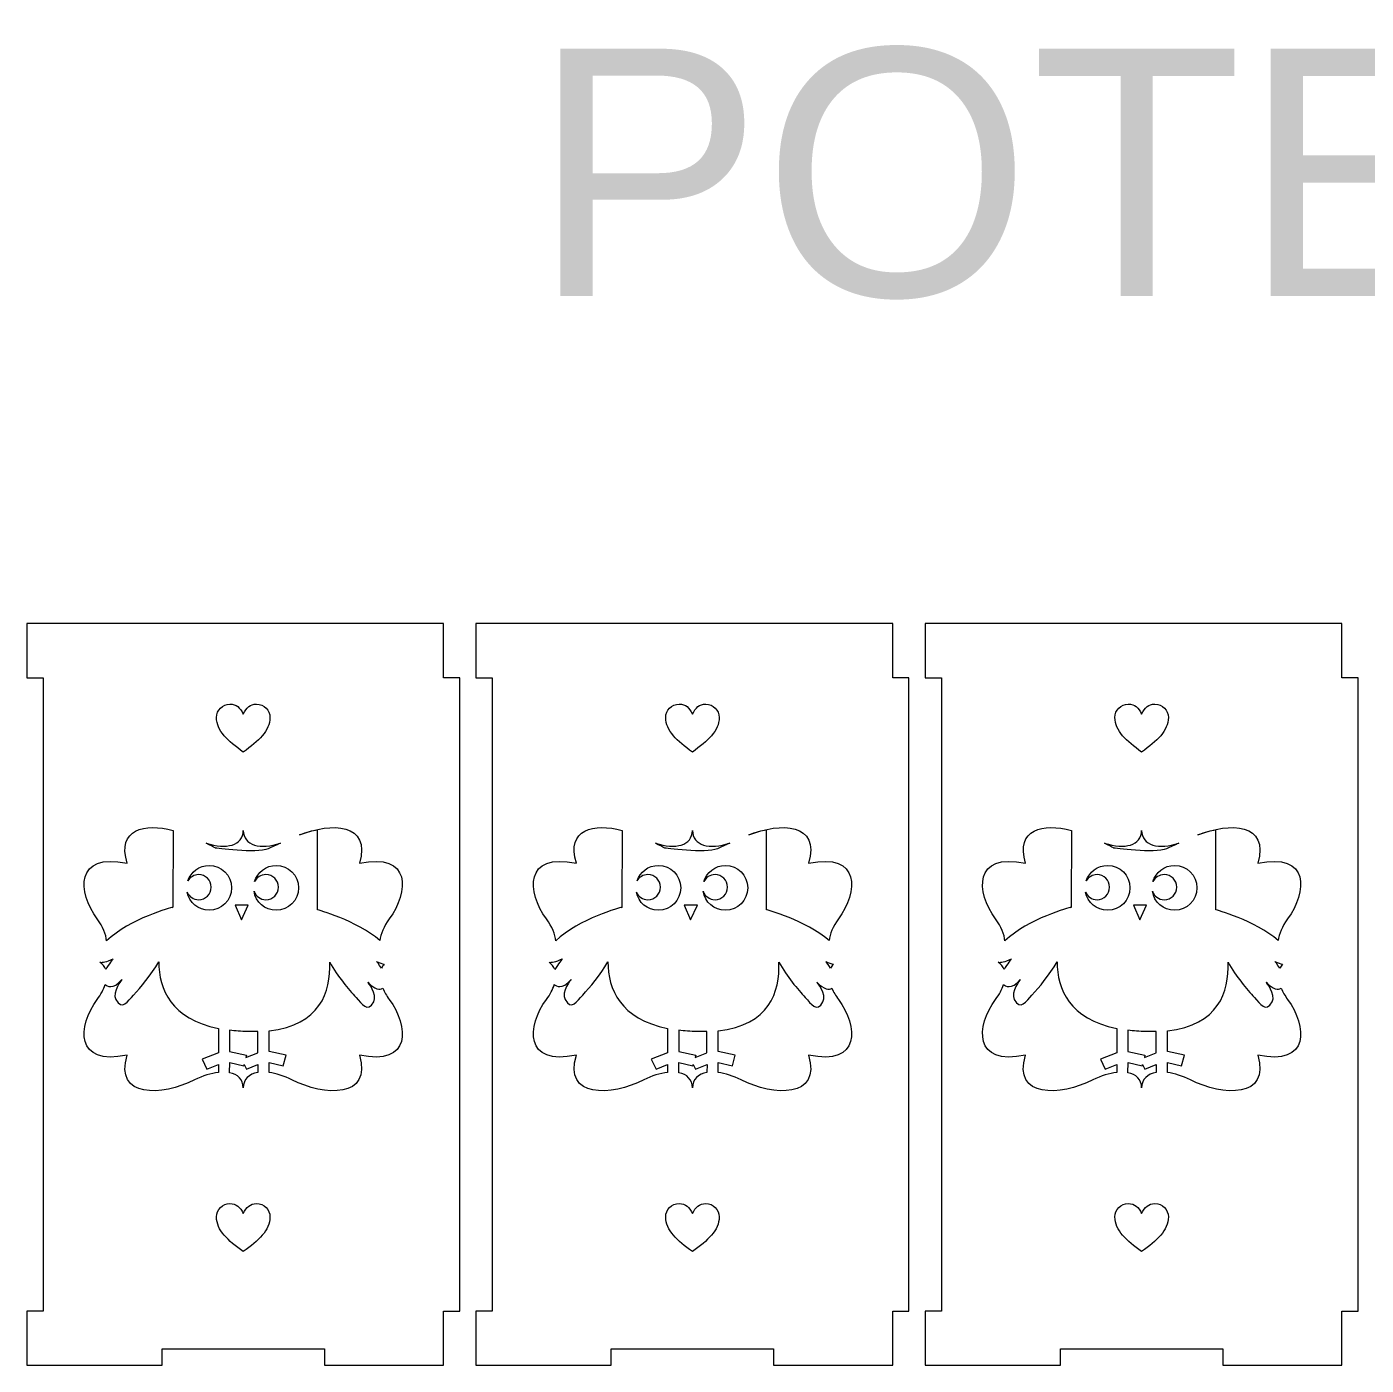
# Model space of a CAD drawing. Header units: millimetres. Extents: x -3306 to 3306, y -396 to 396.
# Drawn here: x -2556.5 to -2309, y 54.6 to 301.8 of the extents above; entities that cross this region are included whole.
import ezdxf

# ---------------------------------------------------------------- set-up
doc = ezdxf.new("R2010")
doc.units = ezdxf.units.MM
doc.header["$MEASUREMENT"] = 0
doc.layers.add('Camada 1', color=7, linetype='Continuous')
doc.styles.add('1', font='Arial', dxfattribs={"height": 1})

msp = doc.modelspace()

# ---------------------------------------------------------------- linework, layer by layer
at = {"layer": 'Camada 1', "color": 250, "lineweight": 20}
for points, knots in [([(-2553.4888, 191.6144), (-2553.4888, 191.6144), (-2479.4888, 191.6144), (-2479.4888, 191.6144), (-2479.4888, 191.6144), (-2479.4888, 191.6144), (-2479.4888, 181.6144), (-2479.4888, 181.6144), (-2479.4888, 181.6144), (-2479.4888, 181.6144), (-2476.4888, 181.6144), (-2476.4888, 181.6144), (-2476.4888, 181.6144), (-2476.4888, 181.6144), (-2476.4888, 64.6144), (-2476.4888, 64.6144), (-2476.4888, 64.6144), (-2476.4888, 64.6144), (-2479.4888, 64.6144), (-2479.4888, 64.6144), (-2479.4888, 64.6144), (-2479.4888, 64.6144), (-2479.4888, 54.6144), (-2479.4888, 54.6144), (-2479.4888, 54.6144), (-2479.4888, 54.6144), (-2501.4888, 54.6144), (-2501.4888, 54.6144), (-2501.4888, 54.6144), (-2501.4888, 54.6144), (-2501.4888, 57.6144), (-2501.4888, 57.6144), (-2501.4888, 57.6144), (-2501.4888, 57.6144), (-2531.4888, 57.6144), (-2531.4888, 57.6144), (-2531.4888, 57.6144), (-2531.4888, 57.6144), (-2531.4888, 54.6144), (-2531.4888, 54.6144), (-2531.4888, 54.6144), (-2531.4888, 54.6144), (-2553.4888, 54.6144), (-2553.4888, 54.6144), (-2553.4888, 54.6144), (-2553.4888, 54.6144), (-2556.4888, 54.6144), (-2556.4888, 54.6144), (-2556.4888, 54.6144), (-2556.4888, 54.6144), (-2556.4888, 64.6144), (-2556.4888, 64.6144), (-2556.4888, 64.6144), (-2556.4888, 64.6144), (-2553.4888, 64.6144), (-2553.4888, 64.6144), (-2553.4888, 64.6144), (-2553.4888, 64.6144), (-2553.4888, 181.6144), (-2553.4888, 181.6144), (-2553.4888, 181.6144), (-2553.4888, 181.6144), (-2556.4888, 181.6144), (-2556.4888, 181.6144), (-2556.4888, 181.6144), (-2556.4888, 181.6144), (-2556.4888, 191.6144), (-2556.4888, 191.6144), (-2556.4888, 191.6144), (-2556.4888, 191.6144), (-2553.4888, 191.6144), (-2553.4888, 191.6144)], [0, 0, 0, 0, 0.05263158, 0.05263158, 0.05263158, 0.05263158, 0.10526316, 0.10526316, 0.10526316, 0.10526316, 0.15789474, 0.15789474, 0.15789474, 0.15789474, 0.21052632, 0.21052632, 0.21052632, 0.21052632, 0.26315789, 0.26315789, 0.26315789, 0.26315789, 0.31578947, 0.31578947, 0.31578947, 0.31578947, 0.36842105, 0.36842105, 0.36842105, 0.36842105, 0.42105263, 0.42105263, 0.42105263, 0.42105263, 0.47368421, 0.47368421, 0.47368421, 0.47368421, 0.52631579, 0.52631579, 0.52631579, 0.52631579, 0.57894737, 0.57894737, 0.57894737, 0.57894737, 0.63157895, 0.63157895, 0.63157895, 0.63157895, 0.68421053, 0.68421053, 0.68421053, 0.68421053, 0.73684211, 0.73684211, 0.73684211, 0.73684211, 0.78947368, 0.78947368, 0.78947368, 0.78947368, 0.84210526, 0.84210526, 0.84210526, 0.84210526, 0.89473684, 0.89473684, 0.89473684, 0.89473684, 1, 1, 1, 1]), ([(-2470.4888, 191.6144), (-2470.4888, 191.6144), (-2396.4888, 191.6144), (-2396.4888, 191.6144), (-2396.4888, 191.6144), (-2396.4888, 191.6144), (-2396.4888, 181.6144), (-2396.4888, 181.6144), (-2396.4888, 181.6144), (-2396.4888, 181.6144), (-2393.4888, 181.6144), (-2393.4888, 181.6144), (-2393.4888, 181.6144), (-2393.4888, 181.6144), (-2393.4888, 64.6144), (-2393.4888, 64.6144), (-2393.4888, 64.6144), (-2393.4888, 64.6144), (-2396.4888, 64.6144), (-2396.4888, 64.6144), (-2396.4888, 64.6144), (-2396.4888, 64.6144), (-2396.4888, 54.6144), (-2396.4888, 54.6144), (-2396.4888, 54.6144), (-2396.4888, 54.6144), (-2418.4888, 54.6144), (-2418.4888, 54.6144), (-2418.4888, 54.6144), (-2418.4888, 54.6144), (-2418.4888, 57.6144), (-2418.4888, 57.6144), (-2418.4888, 57.6144), (-2418.4888, 57.6144), (-2448.4888, 57.6144), (-2448.4888, 57.6144), (-2448.4888, 57.6144), (-2448.4888, 57.6144), (-2448.4888, 54.6144), (-2448.4888, 54.6144), (-2448.4888, 54.6144), (-2448.4888, 54.6144), (-2470.4888, 54.6144), (-2470.4888, 54.6144), (-2470.4888, 54.6144), (-2470.4888, 54.6144), (-2473.4888, 54.6144), (-2473.4888, 54.6144), (-2473.4888, 54.6144), (-2473.4888, 54.6144), (-2473.4888, 64.6144), (-2473.4888, 64.6144), (-2473.4888, 64.6144), (-2473.4888, 64.6144), (-2470.4888, 64.6144), (-2470.4888, 64.6144), (-2470.4888, 64.6144), (-2470.4888, 64.6144), (-2470.4888, 181.6144), (-2470.4888, 181.6144), (-2470.4888, 181.6144), (-2470.4888, 181.6144), (-2473.4888, 181.6144), (-2473.4888, 181.6144), (-2473.4888, 181.6144), (-2473.4888, 181.6144), (-2473.4888, 191.6144), (-2473.4888, 191.6144), (-2473.4888, 191.6144), (-2473.4888, 191.6144), (-2470.4888, 191.6144), (-2470.4888, 191.6144)], [0, 0, 0, 0, 0.05263158, 0.05263158, 0.05263158, 0.05263158, 0.10526316, 0.10526316, 0.10526316, 0.10526316, 0.15789474, 0.15789474, 0.15789474, 0.15789474, 0.21052632, 0.21052632, 0.21052632, 0.21052632, 0.26315789, 0.26315789, 0.26315789, 0.26315789, 0.31578947, 0.31578947, 0.31578947, 0.31578947, 0.36842105, 0.36842105, 0.36842105, 0.36842105, 0.42105263, 0.42105263, 0.42105263, 0.42105263, 0.47368421, 0.47368421, 0.47368421, 0.47368421, 0.52631579, 0.52631579, 0.52631579, 0.52631579, 0.57894737, 0.57894737, 0.57894737, 0.57894737, 0.63157895, 0.63157895, 0.63157895, 0.63157895, 0.68421053, 0.68421053, 0.68421053, 0.68421053, 0.73684211, 0.73684211, 0.73684211, 0.73684211, 0.78947368, 0.78947368, 0.78947368, 0.78947368, 0.84210526, 0.84210526, 0.84210526, 0.84210526, 0.89473684, 0.89473684, 0.89473684, 0.89473684, 1, 1, 1, 1]), ([(-2387.4888, 191.6144), (-2387.4888, 191.6144), (-2313.4888, 191.6144), (-2313.4888, 191.6144), (-2313.4888, 191.6144), (-2313.4888, 191.6144), (-2313.4888, 181.6144), (-2313.4888, 181.6144), (-2313.4888, 181.6144), (-2313.4888, 181.6144), (-2310.4888, 181.6144), (-2310.4888, 181.6144), (-2310.4888, 181.6144), (-2310.4888, 181.6144), (-2310.4888, 64.6144), (-2310.4888, 64.6144), (-2310.4888, 64.6144), (-2310.4888, 64.6144), (-2313.4888, 64.6144), (-2313.4888, 64.6144), (-2313.4888, 64.6144), (-2313.4888, 64.6144), (-2313.4888, 54.6144), (-2313.4888, 54.6144), (-2313.4888, 54.6144), (-2313.4888, 54.6144), (-2335.4888, 54.6144), (-2335.4888, 54.6144), (-2335.4888, 54.6144), (-2335.4888, 54.6144), (-2335.4888, 57.6144), (-2335.4888, 57.6144), (-2335.4888, 57.6144), (-2335.4888, 57.6144), (-2365.4888, 57.6144), (-2365.4888, 57.6144), (-2365.4888, 57.6144), (-2365.4888, 57.6144), (-2365.4888, 54.6144), (-2365.4888, 54.6144), (-2365.4888, 54.6144), (-2365.4888, 54.6144), (-2387.4888, 54.6144), (-2387.4888, 54.6144), (-2387.4888, 54.6144), (-2387.4888, 54.6144), (-2390.4888, 54.6144), (-2390.4888, 54.6144), (-2390.4888, 54.6144), (-2390.4888, 54.6144), (-2390.4888, 64.6144), (-2390.4888, 64.6144), (-2390.4888, 64.6144), (-2390.4888, 64.6144), (-2387.4888, 64.6144), (-2387.4888, 64.6144), (-2387.4888, 64.6144), (-2387.4888, 64.6144), (-2387.4888, 181.6144), (-2387.4888, 181.6144), (-2387.4888, 181.6144), (-2387.4888, 181.6144), (-2390.4888, 181.6144), (-2390.4888, 181.6144), (-2390.4888, 181.6144), (-2390.4888, 181.6144), (-2390.4888, 191.6144), (-2390.4888, 191.6144), (-2390.4888, 191.6144), (-2390.4888, 191.6144), (-2387.4888, 191.6144), (-2387.4888, 191.6144)], [0, 0, 0, 0, 0.05263158, 0.05263158, 0.05263158, 0.05263158, 0.10526316, 0.10526316, 0.10526316, 0.10526316, 0.15789474, 0.15789474, 0.15789474, 0.15789474, 0.21052632, 0.21052632, 0.21052632, 0.21052632, 0.26315789, 0.26315789, 0.26315789, 0.26315789, 0.31578947, 0.31578947, 0.31578947, 0.31578947, 0.36842105, 0.36842105, 0.36842105, 0.36842105, 0.42105263, 0.42105263, 0.42105263, 0.42105263, 0.47368421, 0.47368421, 0.47368421, 0.47368421, 0.52631579, 0.52631579, 0.52631579, 0.52631579, 0.57894737, 0.57894737, 0.57894737, 0.57894737, 0.63157895, 0.63157895, 0.63157895, 0.63157895, 0.68421053, 0.68421053, 0.68421053, 0.68421053, 0.73684211, 0.73684211, 0.73684211, 0.73684211, 0.78947368, 0.78947368, 0.78947368, 0.78947368, 0.84210526, 0.84210526, 0.84210526, 0.84210526, 0.89473684, 0.89473684, 0.89473684, 0.89473684, 1, 1, 1, 1]), ([(-2516.489, 174.8764), (-2517.1063, 176.1111), (-2517.7237, 176.7284), (-2518.9585, 176.7284), (-2518.9585, 176.7284), (-2520.3216, 176.7284), (-2521.4279, 175.6221), (-2521.4279, 174.259), (-2521.4279, 174.259), (-2521.4279, 171.7895), (-2519.3002, 169.9043), (-2516.489, 167.8648), (-2516.489, 167.8648), (-2513.6778, 169.9043), (-2511.5501, 171.7895), (-2511.5501, 174.259), (-2511.5501, 174.259), (-2511.5501, 175.6221), (-2512.6564, 176.7284), (-2514.0195, 176.7284), (-2514.0195, 176.7284), (-2515.2543, 176.7284), (-2515.8717, 176.1111), (-2516.489, 174.8764)], [0, 0, 0, 0, 0.14285714, 0.14285714, 0.14285714, 0.14285714, 0.28571429, 0.28571429, 0.28571429, 0.28571429, 0.42857143, 0.42857143, 0.42857143, 0.42857143, 0.57142857, 0.57142857, 0.57142857, 0.57142857, 0.71428571, 0.71428571, 0.71428571, 0.71428571, 1, 1, 1, 1]), ([(-2433.489, 174.8764), (-2434.1063, 176.1111), (-2434.7237, 176.7284), (-2435.9585, 176.7284), (-2435.9585, 176.7284), (-2437.3216, 176.7284), (-2438.4279, 175.6221), (-2438.4279, 174.259), (-2438.4279, 174.259), (-2438.4279, 171.7895), (-2436.3002, 169.9043), (-2433.489, 167.8648), (-2433.489, 167.8648), (-2430.6778, 169.9043), (-2428.5501, 171.7895), (-2428.5501, 174.259), (-2428.5501, 174.259), (-2428.5501, 175.6221), (-2429.6564, 176.7284), (-2431.0195, 176.7284), (-2431.0195, 176.7284), (-2432.2543, 176.7284), (-2432.8717, 176.1111), (-2433.489, 174.8764)], [0, 0, 0, 0, 0.14285714, 0.14285714, 0.14285714, 0.14285714, 0.28571429, 0.28571429, 0.28571429, 0.28571429, 0.42857143, 0.42857143, 0.42857143, 0.42857143, 0.57142857, 0.57142857, 0.57142857, 0.57142857, 0.71428571, 0.71428571, 0.71428571, 0.71428571, 1, 1, 1, 1]), ([(-2350.489, 174.8764), (-2351.1063, 176.1111), (-2351.7237, 176.7284), (-2352.9585, 176.7284), (-2352.9585, 176.7284), (-2354.3216, 176.7284), (-2355.4279, 175.6221), (-2355.4279, 174.259), (-2355.4279, 174.259), (-2355.4279, 171.7895), (-2353.3002, 169.9043), (-2350.489, 167.8648), (-2350.489, 167.8648), (-2347.6778, 169.9043), (-2345.5501, 171.7895), (-2345.5501, 174.259), (-2345.5501, 174.259), (-2345.5501, 175.6221), (-2346.6564, 176.7284), (-2348.0195, 176.7284), (-2348.0195, 176.7284), (-2349.2543, 176.7284), (-2349.8717, 176.1111), (-2350.489, 174.8764)], [0, 0, 0, 0, 0.14285714, 0.14285714, 0.14285714, 0.14285714, 0.28571429, 0.28571429, 0.28571429, 0.28571429, 0.42857143, 0.42857143, 0.42857143, 0.42857143, 0.57142857, 0.57142857, 0.57142857, 0.57142857, 0.71428571, 0.71428571, 0.71428571, 0.71428571, 1, 1, 1, 1]), ([(-2529.4554, 153.403), (-2534.6672, 154.7402), (-2539.868, 153.7079), (-2537.9377, 147.3477), (-2537.9377, 147.3477), (-2547.6415, 149.3608), (-2547.0927, 141.9934), (-2543.4707, 137.0597), (-2543.4707, 137.0597), (-2542.4177, 135.6252), (-2541.8297, 134.1942), (-2541.7419, 132.9754), (-2541.7419, 132.9754), (-2537.4745, 137.1173), (-2529.6063, 139.1859), (-2529.6063, 139.1859), (-2529.6063, 139.1859), (-2529.6024, 139.1641), (-2529.5994, 139.1421), (-2529.5956, 139.1203), (-2529.5956, 139.1203), (-2529.5716, 139.1633), (-2529.5483, 139.2042), (-2529.5263, 139.2416), (-2529.5263, 139.2416), (-2529.5263, 139.2416), (-2529.4554, 153.403), (-2529.4554, 153.403)], [0, 0, 0, 0, 0.125, 0.125, 0.125, 0.125, 0.25, 0.25, 0.25, 0.25, 0.375, 0.375, 0.375, 0.375, 0.5, 0.5, 0.5, 0.5, 0.625, 0.625, 0.625, 0.625, 0.75, 0.75, 0.75, 0.75, 1, 1, 1, 1]), ([(-2491.23, 133.0467), (-2491.1249, 134.2497), (-2490.5394, 135.6531), (-2489.5069, 137.0596), (-2489.5069, 137.0596), (-2485.8848, 141.9933), (-2485.3361, 149.3607), (-2495.0398, 147.3476), (-2495.0398, 147.3476), (-2492.7899, 154.7609), (-2500.228, 154.9363), (-2506.0794, 152.5575), (-2506.0794, 152.5575), (-2504.863, 153.0201), (-2503.7007, 153.3737), (-2502.792, 153.454), (-2502.792, 153.454), (-2502.792, 153.454), (-2502.792, 138.7321), (-2502.792, 138.7321), (-2502.792, 138.7321), (-2502.792, 138.7321), (-2495.5903, 136.8381), (-2491.23, 133.0467)], [0, 0, 0, 0, 0.14285714, 0.14285714, 0.14285714, 0.14285714, 0.28571429, 0.28571429, 0.28571429, 0.28571429, 0.42857143, 0.42857143, 0.42857143, 0.42857143, 0.57142857, 0.57142857, 0.57142857, 0.57142857, 0.71428571, 0.71428571, 0.71428571, 0.71428571, 1, 1, 1, 1]), ([(-2446.4554, 153.403), (-2451.6672, 154.7402), (-2456.868, 153.7079), (-2454.9377, 147.3477), (-2454.9377, 147.3477), (-2464.6415, 149.3608), (-2464.0927, 141.9934), (-2460.4707, 137.0597), (-2460.4707, 137.0597), (-2459.4177, 135.6252), (-2458.8297, 134.1942), (-2458.7419, 132.9754), (-2458.7419, 132.9754), (-2454.4745, 137.1173), (-2446.6063, 139.1859), (-2446.6063, 139.1859), (-2446.6063, 139.1859), (-2446.6024, 139.1641), (-2446.5994, 139.1421), (-2446.5956, 139.1203), (-2446.5956, 139.1203), (-2446.5716, 139.1633), (-2446.5483, 139.2042), (-2446.5263, 139.2416), (-2446.5263, 139.2416), (-2446.5263, 139.2416), (-2446.4554, 153.403), (-2446.4554, 153.403)], [0, 0, 0, 0, 0.125, 0.125, 0.125, 0.125, 0.25, 0.25, 0.25, 0.25, 0.375, 0.375, 0.375, 0.375, 0.5, 0.5, 0.5, 0.5, 0.625, 0.625, 0.625, 0.625, 0.75, 0.75, 0.75, 0.75, 1, 1, 1, 1]), ([(-2408.23, 133.0467), (-2408.1249, 134.2497), (-2407.5394, 135.6531), (-2406.5069, 137.0596), (-2406.5069, 137.0596), (-2402.8848, 141.9933), (-2402.3361, 149.3607), (-2412.0398, 147.3476), (-2412.0398, 147.3476), (-2409.7899, 154.7609), (-2417.228, 154.9363), (-2423.0794, 152.5575), (-2423.0794, 152.5575), (-2421.863, 153.0201), (-2420.7007, 153.3737), (-2419.792, 153.454), (-2419.792, 153.454), (-2419.792, 153.454), (-2419.792, 138.7321), (-2419.792, 138.7321), (-2419.792, 138.7321), (-2419.792, 138.7321), (-2412.5903, 136.8381), (-2408.23, 133.0467)], [0, 0, 0, 0, 0.14285714, 0.14285714, 0.14285714, 0.14285714, 0.28571429, 0.28571429, 0.28571429, 0.28571429, 0.42857143, 0.42857143, 0.42857143, 0.42857143, 0.57142857, 0.57142857, 0.57142857, 0.57142857, 0.71428571, 0.71428571, 0.71428571, 0.71428571, 1, 1, 1, 1]), ([(-2363.4554, 153.403), (-2368.6672, 154.7402), (-2373.868, 153.7079), (-2371.9377, 147.3477), (-2371.9377, 147.3477), (-2381.6415, 149.3608), (-2381.0927, 141.9934), (-2377.4707, 137.0597), (-2377.4707, 137.0597), (-2376.4177, 135.6252), (-2375.8297, 134.1942), (-2375.7419, 132.9754), (-2375.7419, 132.9754), (-2371.4745, 137.1173), (-2363.6063, 139.1859), (-2363.6063, 139.1859), (-2363.6063, 139.1859), (-2363.6024, 139.1641), (-2363.5994, 139.1421), (-2363.5956, 139.1203), (-2363.5956, 139.1203), (-2363.5716, 139.1633), (-2363.5483, 139.2042), (-2363.5263, 139.2416), (-2363.5263, 139.2416), (-2363.5263, 139.2416), (-2363.4554, 153.403), (-2363.4554, 153.403)], [0, 0, 0, 0, 0.125, 0.125, 0.125, 0.125, 0.25, 0.25, 0.25, 0.25, 0.375, 0.375, 0.375, 0.375, 0.5, 0.5, 0.5, 0.5, 0.625, 0.625, 0.625, 0.625, 0.75, 0.75, 0.75, 0.75, 1, 1, 1, 1]), ([(-2325.23, 133.0467), (-2325.1249, 134.2497), (-2324.5394, 135.6531), (-2323.5069, 137.0596), (-2323.5069, 137.0596), (-2319.8848, 141.9933), (-2319.3361, 149.3607), (-2329.0398, 147.3476), (-2329.0398, 147.3476), (-2326.7899, 154.7609), (-2334.228, 154.9363), (-2340.0794, 152.5575), (-2340.0794, 152.5575), (-2338.863, 153.0201), (-2337.7007, 153.3737), (-2336.792, 153.454), (-2336.792, 153.454), (-2336.792, 153.454), (-2336.792, 138.7321), (-2336.792, 138.7321), (-2336.792, 138.7321), (-2336.792, 138.7321), (-2329.5903, 136.8381), (-2325.23, 133.0467)], [0, 0, 0, 0, 0.14285714, 0.14285714, 0.14285714, 0.14285714, 0.28571429, 0.28571429, 0.28571429, 0.28571429, 0.42857143, 0.42857143, 0.42857143, 0.42857143, 0.57142857, 0.57142857, 0.57142857, 0.57142857, 0.71428571, 0.71428571, 0.71428571, 0.71428571, 1, 1, 1, 1]), ([(-2509.6058, 151.0449), (-2513.2864, 149.8475), (-2516.4541, 150.5321), (-2516.489, 153.408), (-2516.489, 153.408), (-2516.5233, 150.5463), (-2519.6601, 149.8545), (-2523.3174, 151.0275), (-2523.3174, 151.0275), (-2522.5815, 150.6627), (-2521.9852, 150.3499), (-2521.6887, 150.1577), (-2521.6887, 150.1577), (-2521.6887, 150.1577), (-2514.0716, 149.0577), (-2511.8747, 150.0103), (-2511.8747, 150.0103), (-2511.2603, 150.2766), (-2510.4741, 150.6461), (-2509.6058, 151.0449)], [0, 0, 0, 0, 0.16666667, 0.16666667, 0.16666667, 0.16666667, 0.33333333, 0.33333333, 0.33333333, 0.33333333, 0.5, 0.5, 0.5, 0.5, 0.66666667, 0.66666667, 0.66666667, 0.66666667, 1, 1, 1, 1]), ([(-2426.6058, 151.0449), (-2430.2864, 149.8475), (-2433.4541, 150.5321), (-2433.489, 153.408), (-2433.489, 153.408), (-2433.5233, 150.5463), (-2436.6601, 149.8545), (-2440.3174, 151.0275), (-2440.3174, 151.0275), (-2439.5815, 150.6627), (-2438.9852, 150.3499), (-2438.6887, 150.1577), (-2438.6887, 150.1577), (-2438.6887, 150.1577), (-2431.0716, 149.0577), (-2428.8747, 150.0103), (-2428.8747, 150.0103), (-2428.2603, 150.2766), (-2427.4741, 150.6461), (-2426.6058, 151.0449)], [0, 0, 0, 0, 0.16666667, 0.16666667, 0.16666667, 0.16666667, 0.33333333, 0.33333333, 0.33333333, 0.33333333, 0.5, 0.5, 0.5, 0.5, 0.66666667, 0.66666667, 0.66666667, 0.66666667, 1, 1, 1, 1]), ([(-2343.6058, 151.0449), (-2347.2864, 149.8475), (-2350.4541, 150.5321), (-2350.489, 153.408), (-2350.489, 153.408), (-2350.5233, 150.5463), (-2353.6601, 149.8545), (-2357.3174, 151.0275), (-2357.3174, 151.0275), (-2356.5815, 150.6627), (-2355.9852, 150.3499), (-2355.6887, 150.1577), (-2355.6887, 150.1577), (-2355.6887, 150.1577), (-2348.0716, 149.0577), (-2345.8747, 150.0103), (-2345.8747, 150.0103), (-2345.2603, 150.2766), (-2344.4741, 150.6461), (-2343.6058, 151.0449)], [0, 0, 0, 0, 0.16666667, 0.16666667, 0.16666667, 0.16666667, 0.33333333, 0.33333333, 0.33333333, 0.33333333, 0.5, 0.5, 0.5, 0.5, 0.66666667, 0.66666667, 0.66666667, 0.66666667, 1, 1, 1, 1]), ([(-2524.7289, 145.228), (-2523.4518, 145.228), (-2522.4165, 144.1927), (-2522.4165, 142.9156), (-2522.4165, 142.9156), (-2522.4165, 141.6385), (-2523.4518, 140.6032), (-2524.7289, 140.6032), (-2524.7289, 140.6032), (-2525.6838, 140.6032), (-2526.5035, 141.182), (-2526.8563, 142.0079), (-2526.8563, 142.0079), (-2526.4891, 140.0984), (-2524.8093, 138.6545), (-2522.7925, 138.6545), (-2522.7925, 138.6545), (-2520.5074, 138.6545), (-2518.6546, 140.5087), (-2518.6546, 142.7935), (-2518.6546, 142.7935), (-2518.6546, 145.08), (-2520.5074, 146.9321), (-2522.7925, 146.9321), (-2522.7925, 146.9321), (-2524.629, 146.9321), (-2526.1859, 145.7361), (-2526.727, 144.08), (-2526.727, 144.08), (-2526.326, 144.7666), (-2525.5814, 145.228), (-2524.7289, 145.228)], [0, 0, 0, 0, 0.11111111, 0.11111111, 0.11111111, 0.11111111, 0.22222222, 0.22222222, 0.22222222, 0.22222222, 0.33333333, 0.33333333, 0.33333333, 0.33333333, 0.44444444, 0.44444444, 0.44444444, 0.44444444, 0.55555556, 0.55555556, 0.55555556, 0.55555556, 0.66666667, 0.66666667, 0.66666667, 0.66666667, 0.77777778, 0.77777778, 0.77777778, 0.77777778, 1, 1, 1, 1]), ([(-2512.3203, 145.228), (-2511.0432, 145.228), (-2510.0079, 144.1927), (-2510.0079, 142.9156), (-2510.0079, 142.9156), (-2510.0079, 141.6385), (-2511.0432, 140.6032), (-2512.3203, 140.6032), (-2512.3203, 140.6032), (-2513.3301, 140.6032), (-2514.1885, 141.2505), (-2514.5037, 142.1527), (-2514.5037, 142.1527), (-2514.1956, 140.1718), (-2512.4824, 138.6545), (-2510.415, 138.6545), (-2510.415, 138.6545), (-2508.1299, 138.6545), (-2506.2767, 140.5087), (-2506.2767, 142.7935), (-2506.2767, 142.7935), (-2506.2767, 145.08), (-2508.1299, 146.9321), (-2510.415, 146.9321), (-2510.415, 146.9321), (-2512.3, 146.9321), (-2513.8905, 145.672), (-2514.39, 143.9476), (-2514.39, 143.9476), (-2514.0108, 144.7066), (-2513.2265, 145.228), (-2512.3203, 145.228)], [0, 0, 0, 0, 0.11111111, 0.11111111, 0.11111111, 0.11111111, 0.22222222, 0.22222222, 0.22222222, 0.22222222, 0.33333333, 0.33333333, 0.33333333, 0.33333333, 0.44444444, 0.44444444, 0.44444444, 0.44444444, 0.55555556, 0.55555556, 0.55555556, 0.55555556, 0.66666667, 0.66666667, 0.66666667, 0.66666667, 0.77777778, 0.77777778, 0.77777778, 0.77777778, 1, 1, 1, 1]), ([(-2441.7289, 145.228), (-2440.4518, 145.228), (-2439.4165, 144.1927), (-2439.4165, 142.9156), (-2439.4165, 142.9156), (-2439.4165, 141.6385), (-2440.4518, 140.6032), (-2441.7289, 140.6032), (-2441.7289, 140.6032), (-2442.6838, 140.6032), (-2443.5035, 141.182), (-2443.8563, 142.0079), (-2443.8563, 142.0079), (-2443.4891, 140.0984), (-2441.8093, 138.6545), (-2439.7925, 138.6545), (-2439.7925, 138.6545), (-2437.5074, 138.6545), (-2435.6546, 140.5087), (-2435.6546, 142.7935), (-2435.6546, 142.7935), (-2435.6546, 145.08), (-2437.5074, 146.9321), (-2439.7925, 146.9321), (-2439.7925, 146.9321), (-2441.629, 146.9321), (-2443.1859, 145.7361), (-2443.727, 144.08), (-2443.727, 144.08), (-2443.326, 144.7666), (-2442.5814, 145.228), (-2441.7289, 145.228)], [0, 0, 0, 0, 0.11111111, 0.11111111, 0.11111111, 0.11111111, 0.22222222, 0.22222222, 0.22222222, 0.22222222, 0.33333333, 0.33333333, 0.33333333, 0.33333333, 0.44444444, 0.44444444, 0.44444444, 0.44444444, 0.55555556, 0.55555556, 0.55555556, 0.55555556, 0.66666667, 0.66666667, 0.66666667, 0.66666667, 0.77777778, 0.77777778, 0.77777778, 0.77777778, 1, 1, 1, 1]), ([(-2429.3203, 145.228), (-2428.0432, 145.228), (-2427.0079, 144.1927), (-2427.0079, 142.9156), (-2427.0079, 142.9156), (-2427.0079, 141.6385), (-2428.0432, 140.6032), (-2429.3203, 140.6032), (-2429.3203, 140.6032), (-2430.3301, 140.6032), (-2431.1885, 141.2505), (-2431.5037, 142.1527), (-2431.5037, 142.1527), (-2431.1956, 140.1718), (-2429.4824, 138.6545), (-2427.415, 138.6545), (-2427.415, 138.6545), (-2425.1299, 138.6545), (-2423.2767, 140.5087), (-2423.2767, 142.7935), (-2423.2767, 142.7935), (-2423.2767, 145.08), (-2425.1299, 146.9321), (-2427.415, 146.9321), (-2427.415, 146.9321), (-2429.3, 146.9321), (-2430.8905, 145.672), (-2431.39, 143.9476), (-2431.39, 143.9476), (-2431.0108, 144.7066), (-2430.2265, 145.228), (-2429.3203, 145.228)], [0, 0, 0, 0, 0.11111111, 0.11111111, 0.11111111, 0.11111111, 0.22222222, 0.22222222, 0.22222222, 0.22222222, 0.33333333, 0.33333333, 0.33333333, 0.33333333, 0.44444444, 0.44444444, 0.44444444, 0.44444444, 0.55555556, 0.55555556, 0.55555556, 0.55555556, 0.66666667, 0.66666667, 0.66666667, 0.66666667, 0.77777778, 0.77777778, 0.77777778, 0.77777778, 1, 1, 1, 1]), ([(-2358.7289, 145.228), (-2357.4518, 145.228), (-2356.4165, 144.1927), (-2356.4165, 142.9156), (-2356.4165, 142.9156), (-2356.4165, 141.6385), (-2357.4518, 140.6032), (-2358.7289, 140.6032), (-2358.7289, 140.6032), (-2359.6838, 140.6032), (-2360.5035, 141.182), (-2360.8563, 142.0079), (-2360.8563, 142.0079), (-2360.4891, 140.0984), (-2358.8093, 138.6545), (-2356.7925, 138.6545), (-2356.7925, 138.6545), (-2354.5074, 138.6545), (-2352.6546, 140.5087), (-2352.6546, 142.7935), (-2352.6546, 142.7935), (-2352.6546, 145.08), (-2354.5074, 146.9321), (-2356.7925, 146.9321), (-2356.7925, 146.9321), (-2358.629, 146.9321), (-2360.1859, 145.7361), (-2360.727, 144.08), (-2360.727, 144.08), (-2360.326, 144.7666), (-2359.5814, 145.228), (-2358.7289, 145.228)], [0, 0, 0, 0, 0.11111111, 0.11111111, 0.11111111, 0.11111111, 0.22222222, 0.22222222, 0.22222222, 0.22222222, 0.33333333, 0.33333333, 0.33333333, 0.33333333, 0.44444444, 0.44444444, 0.44444444, 0.44444444, 0.55555556, 0.55555556, 0.55555556, 0.55555556, 0.66666667, 0.66666667, 0.66666667, 0.66666667, 0.77777778, 0.77777778, 0.77777778, 0.77777778, 1, 1, 1, 1]), ([(-2346.3203, 145.228), (-2345.0432, 145.228), (-2344.0079, 144.1927), (-2344.0079, 142.9156), (-2344.0079, 142.9156), (-2344.0079, 141.6385), (-2345.0432, 140.6032), (-2346.3203, 140.6032), (-2346.3203, 140.6032), (-2347.3301, 140.6032), (-2348.1885, 141.2505), (-2348.5037, 142.1527), (-2348.5037, 142.1527), (-2348.1956, 140.1718), (-2346.4824, 138.6545), (-2344.415, 138.6545), (-2344.415, 138.6545), (-2342.1299, 138.6545), (-2340.2767, 140.5087), (-2340.2767, 142.7935), (-2340.2767, 142.7935), (-2340.2767, 145.08), (-2342.1299, 146.9321), (-2344.415, 146.9321), (-2344.415, 146.9321), (-2346.3, 146.9321), (-2347.8905, 145.672), (-2348.39, 143.9476), (-2348.39, 143.9476), (-2348.0108, 144.7066), (-2347.2265, 145.228), (-2346.3203, 145.228)], [0, 0, 0, 0, 0.11111111, 0.11111111, 0.11111111, 0.11111111, 0.22222222, 0.22222222, 0.22222222, 0.22222222, 0.33333333, 0.33333333, 0.33333333, 0.33333333, 0.44444444, 0.44444444, 0.44444444, 0.44444444, 0.55555556, 0.55555556, 0.55555556, 0.55555556, 0.66666667, 0.66666667, 0.66666667, 0.66666667, 0.77777778, 0.77777778, 0.77777778, 0.77777778, 1, 1, 1, 1]), ([(-2517.9952, 139.6075), (-2517.9952, 139.6075), (-2515.5782, 139.6075), (-2515.5782, 139.6075), (-2515.5782, 139.6075), (-2515.5782, 139.6075), (-2516.8242, 136.9003), (-2516.8242, 136.9003), (-2516.8242, 136.9003), (-2516.8242, 136.9003), (-2517.9952, 139.6075), (-2517.9952, 139.6075)], [0, 0, 0, 0, 0.25, 0.25, 0.25, 0.25, 0.5, 0.5, 0.5, 0.5, 1, 1, 1, 1]), ([(-2434.9952, 139.6075), (-2434.9952, 139.6075), (-2432.5782, 139.6075), (-2432.5782, 139.6075), (-2432.5782, 139.6075), (-2432.5782, 139.6075), (-2433.8242, 136.9003), (-2433.8242, 136.9003), (-2433.8242, 136.9003), (-2433.8242, 136.9003), (-2434.9952, 139.6075), (-2434.9952, 139.6075)], [0, 0, 0, 0, 0.25, 0.25, 0.25, 0.25, 0.5, 0.5, 0.5, 0.5, 1, 1, 1, 1]), ([(-2351.9952, 139.6075), (-2351.9952, 139.6075), (-2349.5782, 139.6075), (-2349.5782, 139.6075), (-2349.5782, 139.6075), (-2349.5782, 139.6075), (-2350.8242, 136.9003), (-2350.8242, 136.9003), (-2350.8242, 136.9003), (-2350.8242, 136.9003), (-2351.9952, 139.6075), (-2351.9952, 139.6075)], [0, 0, 0, 0, 0.25, 0.25, 0.25, 0.25, 0.5, 0.5, 0.5, 0.5, 1, 1, 1, 1]), ([(-2537.9376, 111.8812), (-2540.3725, 103.8587), (-2531.4614, 104.3123), (-2525.4938, 107.3067), (-2525.4938, 107.3067), (-2523.9652, 108.0738), (-2522.4396, 108.5424), (-2521.0901, 108.6927), (-2521.0901, 108.6927), (-2521.0901, 108.6927), (-2521.0713, 110.1715), (-2521.0713, 110.1715), (-2521.0713, 110.1715), (-2521.0713, 110.1715), (-2523.2034, 109.3141), (-2523.2034, 109.3141), (-2523.2034, 109.3141), (-2523.2034, 109.3141), (-2524.0933, 111.1173), (-2524.0933, 111.1173), (-2524.0933, 111.1173), (-2524.0933, 111.1173), (-2521.0905, 112.3235), (-2521.0905, 112.3235), (-2521.0905, 112.3235), (-2521.0905, 112.3235), (-2521.0905, 116.8294), (-2521.0905, 116.8294), (-2521.0905, 116.8294), (-2529.8089, 118.6046), (-2532.0984, 124.0304), (-2532.0926, 129.1392), (-2532.0926, 129.1392), (-2533.5785, 126.6154), (-2535.4024, 124.4411), (-2536.7613, 122.9792), (-2536.7613, 122.9792), (-2537.781, 121.8819), (-2538.8965, 120.0191), (-2540.0273, 122.1836), (-2540.0273, 122.1836), (-2540.7601, 123.5881), (-2538.9034, 125.8461), (-2538.9034, 125.8461), (-2538.9034, 125.8461), (-2540.6063, 123.9222), (-2541.6682, 124.5989), (-2542.0099, 124.9251), (-2542.0099, 124.9251), (-2542.2908, 124.047), (-2542.7809, 123.1089), (-2543.4707, 122.1692), (-2543.4707, 122.1692), (-2547.0927, 117.2355), (-2547.6413, 109.8681), (-2537.9376, 111.8812)], [0, 0, 0, 0, 0.06666667, 0.06666667, 0.06666667, 0.06666667, 0.13333333, 0.13333333, 0.13333333, 0.13333333, 0.2, 0.2, 0.2, 0.2, 0.26666667, 0.26666667, 0.26666667, 0.26666667, 0.33333333, 0.33333333, 0.33333333, 0.33333333, 0.4, 0.4, 0.4, 0.4, 0.46666667, 0.46666667, 0.46666667, 0.46666667, 0.53333333, 0.53333333, 0.53333333, 0.53333333, 0.6, 0.6, 0.6, 0.6, 0.66666667, 0.66666667, 0.66666667, 0.66666667, 0.73333333, 0.73333333, 0.73333333, 0.73333333, 0.8, 0.8, 0.8, 0.8, 0.86666667, 0.86666667, 0.86666667, 0.86666667, 1, 1, 1, 1]), ([(-2542.9928, 129.0482), (-2542.461, 128.7138), (-2542.1007, 128.2453), (-2541.9053, 127.6802), (-2541.9053, 127.6802), (-2541.3177, 128.7254), (-2540.5307, 129.6586), (-2540.5307, 129.6586), (-2540.5307, 129.6586), (-2541.7595, 129.1075), (-2542.5251, 128.9676), (-2542.9928, 129.0482)], [0, 0, 0, 0, 0.25, 0.25, 0.25, 0.25, 0.5, 0.5, 0.5, 0.5, 1, 1, 1, 1]), ([(-2511.7281, 108.6738), (-2510.4184, 108.5055), (-2508.9524, 108.0438), (-2507.4835, 107.3067), (-2507.4835, 107.3067), (-2501.5159, 104.3123), (-2492.6049, 103.8588), (-2495.0399, 111.8812), (-2495.0399, 111.8812), (-2485.3362, 109.868), (-2485.8848, 117.2355), (-2489.5069, 122.1691), (-2489.5069, 122.1691), (-2490.0201, 122.8683), (-2490.4229, 123.5667), (-2490.7113, 124.2402), (-2490.7113, 124.2402), (-2491.2204, 123.9741), (-2492.1609, 123.885), (-2493.4951, 125.3923), (-2493.4951, 125.3923), (-2493.4951, 125.3923), (-2491.6381, 123.1343), (-2492.371, 121.7298), (-2492.371, 121.7298), (-2493.5019, 119.5653), (-2494.6175, 121.4281), (-2495.6373, 122.5254), (-2495.6373, 122.5254), (-2497.0628, 124.0592), (-2499, 126.3774), (-2500.522, 129.0603), (-2500.522, 129.0603), (-2500.2904, 123.5061), (-2502.293, 117.4283), (-2511.7284, 116.3868), (-2511.7284, 116.3868), (-2511.7284, 116.3868), (-2511.7284, 112.5646), (-2511.7284, 112.5646), (-2511.7284, 112.5646), (-2511.7284, 112.5646), (-2508.5864, 111.871), (-2508.5864, 111.871), (-2508.5864, 111.871), (-2508.5864, 111.871), (-2509.1108, 109.941), (-2509.1108, 109.941), (-2509.1108, 109.941), (-2509.1108, 109.941), (-2511.7051, 110.5134), (-2511.7051, 110.5134), (-2511.7051, 110.5134), (-2511.7051, 110.5134), (-2511.7281, 108.6738), (-2511.7281, 108.6738)], [0, 0, 0, 0, 0.06666667, 0.06666667, 0.06666667, 0.06666667, 0.13333333, 0.13333333, 0.13333333, 0.13333333, 0.2, 0.2, 0.2, 0.2, 0.26666667, 0.26666667, 0.26666667, 0.26666667, 0.33333333, 0.33333333, 0.33333333, 0.33333333, 0.4, 0.4, 0.4, 0.4, 0.46666667, 0.46666667, 0.46666667, 0.46666667, 0.53333333, 0.53333333, 0.53333333, 0.53333333, 0.6, 0.6, 0.6, 0.6, 0.66666667, 0.66666667, 0.66666667, 0.66666667, 0.73333333, 0.73333333, 0.73333333, 0.73333333, 0.8, 0.8, 0.8, 0.8, 0.86666667, 0.86666667, 0.86666667, 0.86666667, 1, 1, 1, 1]), ([(-2490.9525, 127.9717), (-2490.8251, 128.2372), (-2490.6558, 128.4768), (-2490.4442, 128.6857), (-2490.4442, 128.6857), (-2490.8309, 128.7836), (-2491.2993, 128.9499), (-2491.8676, 129.2048), (-2491.8676, 129.2048), (-2491.8676, 129.2048), (-2491.4229, 128.6774), (-2490.9525, 127.9717)], [0, 0, 0, 0, 0.25, 0.25, 0.25, 0.25, 0.5, 0.5, 0.5, 0.5, 1, 1, 1, 1]), ([(-2454.9376, 111.8812), (-2457.3725, 103.8587), (-2448.4614, 104.3123), (-2442.4938, 107.3067), (-2442.4938, 107.3067), (-2440.9652, 108.0738), (-2439.4396, 108.5424), (-2438.0901, 108.6927), (-2438.0901, 108.6927), (-2438.0901, 108.6927), (-2438.0713, 110.1715), (-2438.0713, 110.1715), (-2438.0713, 110.1715), (-2438.0713, 110.1715), (-2440.2034, 109.3141), (-2440.2034, 109.3141), (-2440.2034, 109.3141), (-2440.2034, 109.3141), (-2441.0933, 111.1173), (-2441.0933, 111.1173), (-2441.0933, 111.1173), (-2441.0933, 111.1173), (-2438.0905, 112.3235), (-2438.0905, 112.3235), (-2438.0905, 112.3235), (-2438.0905, 112.3235), (-2438.0905, 116.8294), (-2438.0905, 116.8294), (-2438.0905, 116.8294), (-2446.8089, 118.6046), (-2449.0984, 124.0304), (-2449.0926, 129.1392), (-2449.0926, 129.1392), (-2450.5785, 126.6154), (-2452.4024, 124.4411), (-2453.7613, 122.9792), (-2453.7613, 122.9792), (-2454.781, 121.8819), (-2455.8965, 120.0191), (-2457.0273, 122.1836), (-2457.0273, 122.1836), (-2457.7601, 123.5881), (-2455.9034, 125.8461), (-2455.9034, 125.8461), (-2455.9034, 125.8461), (-2457.6063, 123.9222), (-2458.6682, 124.5989), (-2459.0099, 124.9251), (-2459.0099, 124.9251), (-2459.2908, 124.047), (-2459.7809, 123.1089), (-2460.4707, 122.1692), (-2460.4707, 122.1692), (-2464.0927, 117.2355), (-2464.6413, 109.8681), (-2454.9376, 111.8812)], [0, 0, 0, 0, 0.06666667, 0.06666667, 0.06666667, 0.06666667, 0.13333333, 0.13333333, 0.13333333, 0.13333333, 0.2, 0.2, 0.2, 0.2, 0.26666667, 0.26666667, 0.26666667, 0.26666667, 0.33333333, 0.33333333, 0.33333333, 0.33333333, 0.4, 0.4, 0.4, 0.4, 0.46666667, 0.46666667, 0.46666667, 0.46666667, 0.53333333, 0.53333333, 0.53333333, 0.53333333, 0.6, 0.6, 0.6, 0.6, 0.66666667, 0.66666667, 0.66666667, 0.66666667, 0.73333333, 0.73333333, 0.73333333, 0.73333333, 0.8, 0.8, 0.8, 0.8, 0.86666667, 0.86666667, 0.86666667, 0.86666667, 1, 1, 1, 1]), ([(-2459.9928, 129.0482), (-2459.461, 128.7138), (-2459.1007, 128.2453), (-2458.9053, 127.6802), (-2458.9053, 127.6802), (-2458.3177, 128.7254), (-2457.5307, 129.6586), (-2457.5307, 129.6586), (-2457.5307, 129.6586), (-2458.7595, 129.1075), (-2459.5251, 128.9676), (-2459.9928, 129.0482)], [0, 0, 0, 0, 0.25, 0.25, 0.25, 0.25, 0.5, 0.5, 0.5, 0.5, 1, 1, 1, 1]), ([(-2428.7281, 108.6738), (-2427.4184, 108.5055), (-2425.9524, 108.0438), (-2424.4835, 107.3067), (-2424.4835, 107.3067), (-2418.5159, 104.3123), (-2409.6049, 103.8588), (-2412.0399, 111.8812), (-2412.0399, 111.8812), (-2402.3362, 109.868), (-2402.8848, 117.2355), (-2406.5069, 122.1691), (-2406.5069, 122.1691), (-2407.0201, 122.8683), (-2407.4229, 123.5667), (-2407.7113, 124.2402), (-2407.7113, 124.2402), (-2408.2204, 123.9741), (-2409.1609, 123.885), (-2410.4951, 125.3923), (-2410.4951, 125.3923), (-2410.4951, 125.3923), (-2408.6381, 123.1343), (-2409.371, 121.7298), (-2409.371, 121.7298), (-2410.5019, 119.5653), (-2411.6175, 121.4281), (-2412.6373, 122.5254), (-2412.6373, 122.5254), (-2414.0628, 124.0592), (-2416, 126.3774), (-2417.522, 129.0603), (-2417.522, 129.0603), (-2417.2904, 123.5061), (-2419.293, 117.4283), (-2428.7284, 116.3868), (-2428.7284, 116.3868), (-2428.7284, 116.3868), (-2428.7284, 112.5646), (-2428.7284, 112.5646), (-2428.7284, 112.5646), (-2428.7284, 112.5646), (-2425.5864, 111.871), (-2425.5864, 111.871), (-2425.5864, 111.871), (-2425.5864, 111.871), (-2426.1108, 109.941), (-2426.1108, 109.941), (-2426.1108, 109.941), (-2426.1108, 109.941), (-2428.7051, 110.5134), (-2428.7051, 110.5134), (-2428.7051, 110.5134), (-2428.7051, 110.5134), (-2428.7281, 108.6738), (-2428.7281, 108.6738)], [0, 0, 0, 0, 0.06666667, 0.06666667, 0.06666667, 0.06666667, 0.13333333, 0.13333333, 0.13333333, 0.13333333, 0.2, 0.2, 0.2, 0.2, 0.26666667, 0.26666667, 0.26666667, 0.26666667, 0.33333333, 0.33333333, 0.33333333, 0.33333333, 0.4, 0.4, 0.4, 0.4, 0.46666667, 0.46666667, 0.46666667, 0.46666667, 0.53333333, 0.53333333, 0.53333333, 0.53333333, 0.6, 0.6, 0.6, 0.6, 0.66666667, 0.66666667, 0.66666667, 0.66666667, 0.73333333, 0.73333333, 0.73333333, 0.73333333, 0.8, 0.8, 0.8, 0.8, 0.86666667, 0.86666667, 0.86666667, 0.86666667, 1, 1, 1, 1]), ([(-2407.9525, 127.9717), (-2407.8251, 128.2372), (-2407.6558, 128.4768), (-2407.4442, 128.6857), (-2407.4442, 128.6857), (-2407.8309, 128.7836), (-2408.2993, 128.9499), (-2408.8676, 129.2048), (-2408.8676, 129.2048), (-2408.8676, 129.2048), (-2408.4229, 128.6774), (-2407.9525, 127.9717)], [0, 0, 0, 0, 0.25, 0.25, 0.25, 0.25, 0.5, 0.5, 0.5, 0.5, 1, 1, 1, 1]), ([(-2371.9376, 111.8812), (-2374.3725, 103.8587), (-2365.4614, 104.3123), (-2359.4938, 107.3067), (-2359.4938, 107.3067), (-2357.9652, 108.0738), (-2356.4396, 108.5424), (-2355.0901, 108.6927), (-2355.0901, 108.6927), (-2355.0901, 108.6927), (-2355.0713, 110.1715), (-2355.0713, 110.1715), (-2355.0713, 110.1715), (-2355.0713, 110.1715), (-2357.2034, 109.3141), (-2357.2034, 109.3141), (-2357.2034, 109.3141), (-2357.2034, 109.3141), (-2358.0933, 111.1173), (-2358.0933, 111.1173), (-2358.0933, 111.1173), (-2358.0933, 111.1173), (-2355.0905, 112.3235), (-2355.0905, 112.3235), (-2355.0905, 112.3235), (-2355.0905, 112.3235), (-2355.0905, 116.8294), (-2355.0905, 116.8294), (-2355.0905, 116.8294), (-2363.8089, 118.6046), (-2366.0984, 124.0304), (-2366.0926, 129.1392), (-2366.0926, 129.1392), (-2367.5785, 126.6154), (-2369.4024, 124.4411), (-2370.7613, 122.9792), (-2370.7613, 122.9792), (-2371.781, 121.8819), (-2372.8965, 120.0191), (-2374.0273, 122.1836), (-2374.0273, 122.1836), (-2374.7601, 123.5881), (-2372.9034, 125.8461), (-2372.9034, 125.8461), (-2372.9034, 125.8461), (-2374.6063, 123.9222), (-2375.6682, 124.5989), (-2376.0099, 124.9251), (-2376.0099, 124.9251), (-2376.2908, 124.047), (-2376.7809, 123.1089), (-2377.4707, 122.1692), (-2377.4707, 122.1692), (-2381.0927, 117.2355), (-2381.6413, 109.8681), (-2371.9376, 111.8812)], [0, 0, 0, 0, 0.06666667, 0.06666667, 0.06666667, 0.06666667, 0.13333333, 0.13333333, 0.13333333, 0.13333333, 0.2, 0.2, 0.2, 0.2, 0.26666667, 0.26666667, 0.26666667, 0.26666667, 0.33333333, 0.33333333, 0.33333333, 0.33333333, 0.4, 0.4, 0.4, 0.4, 0.46666667, 0.46666667, 0.46666667, 0.46666667, 0.53333333, 0.53333333, 0.53333333, 0.53333333, 0.6, 0.6, 0.6, 0.6, 0.66666667, 0.66666667, 0.66666667, 0.66666667, 0.73333333, 0.73333333, 0.73333333, 0.73333333, 0.8, 0.8, 0.8, 0.8, 0.86666667, 0.86666667, 0.86666667, 0.86666667, 1, 1, 1, 1]), ([(-2376.9928, 129.0482), (-2376.461, 128.7138), (-2376.1007, 128.2453), (-2375.9053, 127.6802), (-2375.9053, 127.6802), (-2375.3177, 128.7254), (-2374.5307, 129.6586), (-2374.5307, 129.6586), (-2374.5307, 129.6586), (-2375.7595, 129.1075), (-2376.5251, 128.9676), (-2376.9928, 129.0482)], [0, 0, 0, 0, 0.25, 0.25, 0.25, 0.25, 0.5, 0.5, 0.5, 0.5, 1, 1, 1, 1]), ([(-2345.7281, 108.6738), (-2344.4184, 108.5055), (-2342.9524, 108.0438), (-2341.4835, 107.3067), (-2341.4835, 107.3067), (-2335.5159, 104.3123), (-2326.6049, 103.8588), (-2329.0399, 111.8812), (-2329.0399, 111.8812), (-2319.3362, 109.868), (-2319.8848, 117.2355), (-2323.5069, 122.1691), (-2323.5069, 122.1691), (-2324.0201, 122.8683), (-2324.4229, 123.5667), (-2324.7113, 124.2402), (-2324.7113, 124.2402), (-2325.2204, 123.9741), (-2326.1609, 123.885), (-2327.4951, 125.3923), (-2327.4951, 125.3923), (-2327.4951, 125.3923), (-2325.6381, 123.1343), (-2326.371, 121.7298), (-2326.371, 121.7298), (-2327.5019, 119.5653), (-2328.6175, 121.4281), (-2329.6373, 122.5254), (-2329.6373, 122.5254), (-2331.0628, 124.0592), (-2333, 126.3774), (-2334.522, 129.0603), (-2334.522, 129.0603), (-2334.2904, 123.5061), (-2336.293, 117.4283), (-2345.7284, 116.3868), (-2345.7284, 116.3868), (-2345.7284, 116.3868), (-2345.7284, 112.5646), (-2345.7284, 112.5646), (-2345.7284, 112.5646), (-2345.7284, 112.5646), (-2342.5864, 111.871), (-2342.5864, 111.871), (-2342.5864, 111.871), (-2342.5864, 111.871), (-2343.1108, 109.941), (-2343.1108, 109.941), (-2343.1108, 109.941), (-2343.1108, 109.941), (-2345.7051, 110.5134), (-2345.7051, 110.5134), (-2345.7051, 110.5134), (-2345.7051, 110.5134), (-2345.7281, 108.6738), (-2345.7281, 108.6738)], [0, 0, 0, 0, 0.06666667, 0.06666667, 0.06666667, 0.06666667, 0.13333333, 0.13333333, 0.13333333, 0.13333333, 0.2, 0.2, 0.2, 0.2, 0.26666667, 0.26666667, 0.26666667, 0.26666667, 0.33333333, 0.33333333, 0.33333333, 0.33333333, 0.4, 0.4, 0.4, 0.4, 0.46666667, 0.46666667, 0.46666667, 0.46666667, 0.53333333, 0.53333333, 0.53333333, 0.53333333, 0.6, 0.6, 0.6, 0.6, 0.66666667, 0.66666667, 0.66666667, 0.66666667, 0.73333333, 0.73333333, 0.73333333, 0.73333333, 0.8, 0.8, 0.8, 0.8, 0.86666667, 0.86666667, 0.86666667, 0.86666667, 1, 1, 1, 1]), ([(-2324.9525, 127.9717), (-2324.8251, 128.2372), (-2324.6558, 128.4768), (-2324.4442, 128.6857), (-2324.4442, 128.6857), (-2324.8309, 128.7836), (-2325.2993, 128.9499), (-2325.8676, 129.2048), (-2325.8676, 129.2048), (-2325.8676, 129.2048), (-2325.4229, 128.6774), (-2324.9525, 127.9717)], [0, 0, 0, 0, 0.25, 0.25, 0.25, 0.25, 0.5, 0.5, 0.5, 0.5, 1, 1, 1, 1]), ([(-2519.0113, 116.4921), (-2517.9797, 116.3633), (-2516.8734, 116.2783), (-2515.6829, 116.2445), (-2515.6829, 116.2445), (-2515.0304, 116.226), (-2514.4081, 116.2289), (-2513.8076, 116.2469), (-2513.8076, 116.2469), (-2513.8076, 116.2469), (-2513.8076, 112.3235), (-2513.8076, 112.3235), (-2513.8076, 112.3235), (-2513.8076, 112.3235), (-2515.9834, 111.4495), (-2515.9834, 111.4495), (-2515.9834, 111.4495), (-2515.9834, 111.4495), (-2515.8687, 111.8709), (-2515.8687, 111.8709), (-2515.8687, 111.8709), (-2515.8687, 111.8709), (-2519.0113, 112.5646), (-2519.0113, 112.5646), (-2519.0113, 112.5646), (-2519.0113, 112.5646), (-2519.0113, 116.4921), (-2519.0113, 116.4921)], [0, 0, 0, 0, 0.125, 0.125, 0.125, 0.125, 0.25, 0.25, 0.25, 0.25, 0.375, 0.375, 0.375, 0.375, 0.5, 0.5, 0.5, 0.5, 0.625, 0.625, 0.625, 0.625, 0.75, 0.75, 0.75, 0.75, 1, 1, 1, 1]), ([(-2436.0113, 116.4921), (-2434.9797, 116.3633), (-2433.8734, 116.2783), (-2432.6829, 116.2445), (-2432.6829, 116.2445), (-2432.0304, 116.226), (-2431.4081, 116.2289), (-2430.8076, 116.2469), (-2430.8076, 116.2469), (-2430.8076, 116.2469), (-2430.8076, 112.3235), (-2430.8076, 112.3235), (-2430.8076, 112.3235), (-2430.8076, 112.3235), (-2432.9834, 111.4495), (-2432.9834, 111.4495), (-2432.9834, 111.4495), (-2432.9834, 111.4495), (-2432.8687, 111.8709), (-2432.8687, 111.8709), (-2432.8687, 111.8709), (-2432.8687, 111.8709), (-2436.0113, 112.5646), (-2436.0113, 112.5646), (-2436.0113, 112.5646), (-2436.0113, 112.5646), (-2436.0113, 116.4921), (-2436.0113, 116.4921)], [0, 0, 0, 0, 0.125, 0.125, 0.125, 0.125, 0.25, 0.25, 0.25, 0.25, 0.375, 0.375, 0.375, 0.375, 0.5, 0.5, 0.5, 0.5, 0.625, 0.625, 0.625, 0.625, 0.75, 0.75, 0.75, 0.75, 1, 1, 1, 1]), ([(-2353.0113, 116.4921), (-2351.9797, 116.3633), (-2350.8734, 116.2783), (-2349.6829, 116.2445), (-2349.6829, 116.2445), (-2349.0304, 116.226), (-2348.4081, 116.2289), (-2347.8076, 116.2469), (-2347.8076, 116.2469), (-2347.8076, 116.2469), (-2347.8076, 112.3235), (-2347.8076, 112.3235), (-2347.8076, 112.3235), (-2347.8076, 112.3235), (-2349.9834, 111.4495), (-2349.9834, 111.4495), (-2349.9834, 111.4495), (-2349.9834, 111.4495), (-2349.8687, 111.8709), (-2349.8687, 111.8709), (-2349.8687, 111.8709), (-2349.8687, 111.8709), (-2353.0113, 112.5646), (-2353.0113, 112.5646), (-2353.0113, 112.5646), (-2353.0113, 112.5646), (-2353.0113, 116.4921), (-2353.0113, 116.4921)], [0, 0, 0, 0, 0.125, 0.125, 0.125, 0.125, 0.25, 0.25, 0.25, 0.25, 0.375, 0.375, 0.375, 0.375, 0.5, 0.5, 0.5, 0.5, 0.625, 0.625, 0.625, 0.625, 0.75, 0.75, 0.75, 0.75, 1, 1, 1, 1]), ([(-2519.0114, 108.6409), (-2517.4999, 108.3457), (-2516.5079, 107.4233), (-2516.4884, 105.8209), (-2516.4884, 105.8209), (-2516.4685, 107.4786), (-2515.4077, 108.4083), (-2513.8076, 108.6691), (-2513.8076, 108.6691), (-2513.8076, 108.6691), (-2513.7885, 110.1715), (-2513.7885, 110.1715), (-2513.7885, 110.1715), (-2513.7885, 110.1715), (-2515.921, 109.314), (-2515.921, 109.314), (-2515.921, 109.314), (-2515.921, 109.314), (-2516.3358, 110.1552), (-2516.3358, 110.1552), (-2516.3358, 110.1552), (-2516.3358, 110.1552), (-2516.3941, 109.941), (-2516.3941, 109.941), (-2516.3941, 109.941), (-2516.3941, 109.941), (-2518.9877, 110.5133), (-2518.9877, 110.5133), (-2518.9877, 110.5133), (-2518.9877, 110.5133), (-2519.0114, 108.6409), (-2519.0114, 108.6409)], [0, 0, 0, 0, 0.11111111, 0.11111111, 0.11111111, 0.11111111, 0.22222222, 0.22222222, 0.22222222, 0.22222222, 0.33333333, 0.33333333, 0.33333333, 0.33333333, 0.44444444, 0.44444444, 0.44444444, 0.44444444, 0.55555556, 0.55555556, 0.55555556, 0.55555556, 0.66666667, 0.66666667, 0.66666667, 0.66666667, 0.77777778, 0.77777778, 0.77777778, 0.77777778, 1, 1, 1, 1]), ([(-2436.0114, 108.6409), (-2434.4999, 108.3457), (-2433.5079, 107.4233), (-2433.4884, 105.8209), (-2433.4884, 105.8209), (-2433.4685, 107.4786), (-2432.4077, 108.4083), (-2430.8076, 108.6691), (-2430.8076, 108.6691), (-2430.8076, 108.6691), (-2430.7885, 110.1715), (-2430.7885, 110.1715), (-2430.7885, 110.1715), (-2430.7885, 110.1715), (-2432.921, 109.314), (-2432.921, 109.314), (-2432.921, 109.314), (-2432.921, 109.314), (-2433.3358, 110.1552), (-2433.3358, 110.1552), (-2433.3358, 110.1552), (-2433.3358, 110.1552), (-2433.3941, 109.941), (-2433.3941, 109.941), (-2433.3941, 109.941), (-2433.3941, 109.941), (-2435.9877, 110.5133), (-2435.9877, 110.5133), (-2435.9877, 110.5133), (-2435.9877, 110.5133), (-2436.0114, 108.6409), (-2436.0114, 108.6409)], [0, 0, 0, 0, 0.11111111, 0.11111111, 0.11111111, 0.11111111, 0.22222222, 0.22222222, 0.22222222, 0.22222222, 0.33333333, 0.33333333, 0.33333333, 0.33333333, 0.44444444, 0.44444444, 0.44444444, 0.44444444, 0.55555556, 0.55555556, 0.55555556, 0.55555556, 0.66666667, 0.66666667, 0.66666667, 0.66666667, 0.77777778, 0.77777778, 0.77777778, 0.77777778, 1, 1, 1, 1]), ([(-2353.0114, 108.6409), (-2351.4999, 108.3457), (-2350.5079, 107.4233), (-2350.4884, 105.8209), (-2350.4884, 105.8209), (-2350.4685, 107.4786), (-2349.4077, 108.4083), (-2347.8076, 108.6691), (-2347.8076, 108.6691), (-2347.8076, 108.6691), (-2347.7885, 110.1715), (-2347.7885, 110.1715), (-2347.7885, 110.1715), (-2347.7885, 110.1715), (-2349.921, 109.314), (-2349.921, 109.314), (-2349.921, 109.314), (-2349.921, 109.314), (-2350.3358, 110.1552), (-2350.3358, 110.1552), (-2350.3358, 110.1552), (-2350.3358, 110.1552), (-2350.3941, 109.941), (-2350.3941, 109.941), (-2350.3941, 109.941), (-2350.3941, 109.941), (-2352.9877, 110.5133), (-2352.9877, 110.5133), (-2352.9877, 110.5133), (-2352.9877, 110.5133), (-2353.0114, 108.6409), (-2353.0114, 108.6409)], [0, 0, 0, 0, 0.11111111, 0.11111111, 0.11111111, 0.11111111, 0.22222222, 0.22222222, 0.22222222, 0.22222222, 0.33333333, 0.33333333, 0.33333333, 0.33333333, 0.44444444, 0.44444444, 0.44444444, 0.44444444, 0.55555556, 0.55555556, 0.55555556, 0.55555556, 0.66666667, 0.66666667, 0.66666667, 0.66666667, 0.77777778, 0.77777778, 0.77777778, 0.77777778, 1, 1, 1, 1]), ([(-2516.489, 82.6152), (-2517.1063, 83.8499), (-2517.7237, 84.4672), (-2518.9585, 84.4672), (-2518.9585, 84.4672), (-2520.3216, 84.4672), (-2521.4279, 83.3609), (-2521.4279, 81.9978), (-2521.4279, 81.9978), (-2521.4279, 79.5283), (-2519.3002, 77.6431), (-2516.489, 75.6036), (-2516.489, 75.6036), (-2513.6778, 77.6431), (-2511.5501, 79.5283), (-2511.5501, 81.9978), (-2511.5501, 81.9978), (-2511.5501, 83.3609), (-2512.6564, 84.4672), (-2514.0195, 84.4672), (-2514.0195, 84.4672), (-2515.2543, 84.4672), (-2515.8717, 83.8499), (-2516.489, 82.6152)], [0, 0, 0, 0, 0.14285714, 0.14285714, 0.14285714, 0.14285714, 0.28571429, 0.28571429, 0.28571429, 0.28571429, 0.42857143, 0.42857143, 0.42857143, 0.42857143, 0.57142857, 0.57142857, 0.57142857, 0.57142857, 0.71428571, 0.71428571, 0.71428571, 0.71428571, 1, 1, 1, 1]), ([(-2433.489, 82.6152), (-2434.1063, 83.8499), (-2434.7237, 84.4672), (-2435.9585, 84.4672), (-2435.9585, 84.4672), (-2437.3216, 84.4672), (-2438.4279, 83.3609), (-2438.4279, 81.9978), (-2438.4279, 81.9978), (-2438.4279, 79.5283), (-2436.3002, 77.6431), (-2433.489, 75.6036), (-2433.489, 75.6036), (-2430.6778, 77.6431), (-2428.5501, 79.5283), (-2428.5501, 81.9978), (-2428.5501, 81.9978), (-2428.5501, 83.3609), (-2429.6564, 84.4672), (-2431.0195, 84.4672), (-2431.0195, 84.4672), (-2432.2543, 84.4672), (-2432.8717, 83.8499), (-2433.489, 82.6152)], [0, 0, 0, 0, 0.14285714, 0.14285714, 0.14285714, 0.14285714, 0.28571429, 0.28571429, 0.28571429, 0.28571429, 0.42857143, 0.42857143, 0.42857143, 0.42857143, 0.57142857, 0.57142857, 0.57142857, 0.57142857, 0.71428571, 0.71428571, 0.71428571, 0.71428571, 1, 1, 1, 1]), ([(-2350.489, 82.6152), (-2351.1063, 83.8499), (-2351.7237, 84.4672), (-2352.9585, 84.4672), (-2352.9585, 84.4672), (-2354.3216, 84.4672), (-2355.4279, 83.3609), (-2355.4279, 81.9978), (-2355.4279, 81.9978), (-2355.4279, 79.5283), (-2353.3002, 77.6431), (-2350.489, 75.6036), (-2350.489, 75.6036), (-2347.6778, 77.6431), (-2345.5501, 79.5283), (-2345.5501, 81.9978), (-2345.5501, 81.9978), (-2345.5501, 83.3609), (-2346.6564, 84.4672), (-2348.0195, 84.4672), (-2348.0195, 84.4672), (-2349.2543, 84.4672), (-2349.8717, 83.8499), (-2350.489, 82.6152)], [0, 0, 0, 0, 0.14285714, 0.14285714, 0.14285714, 0.14285714, 0.28571429, 0.28571429, 0.28571429, 0.28571429, 0.42857143, 0.42857143, 0.42857143, 0.42857143, 0.57142857, 0.57142857, 0.57142857, 0.57142857, 0.71428571, 0.71428571, 0.71428571, 0.71428571, 1, 1, 1, 1])]:
    msp.add_open_spline(points, degree=3, knots=knots, dxfattribs=at)

# ---------------------------------------------------------------- texts
at = {"layer": 'Camada 1', "color": 250, "style": '1'}
msp.add_text('POTES㫐', height=45.71042, dxfattribs=at).set_placement((-2463.1304, 252.0886))

doc.saveas('drawing.dxf')
